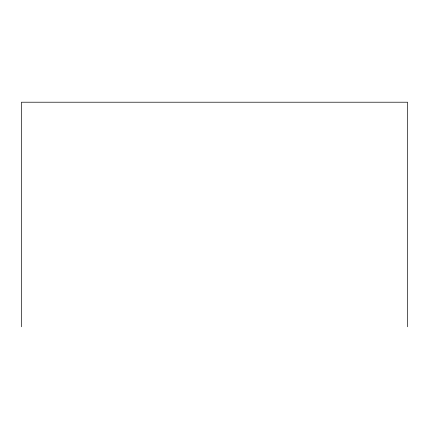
<?xml version="1.0" encoding="UTF-8"?>
<svg xmlns="http://www.w3.org/2000/svg" width="429" height="429" viewBox="0 0 429 429"><rect width="100%" height="100%" fill="white"/><g stroke="black" fill="none" stroke-linecap="round" stroke-linejoin="round"><path stroke-width="0.64" d="M407.55 326.785L407.55 102.215L21.45 102.215L21.45 326.785"/></g></svg>
